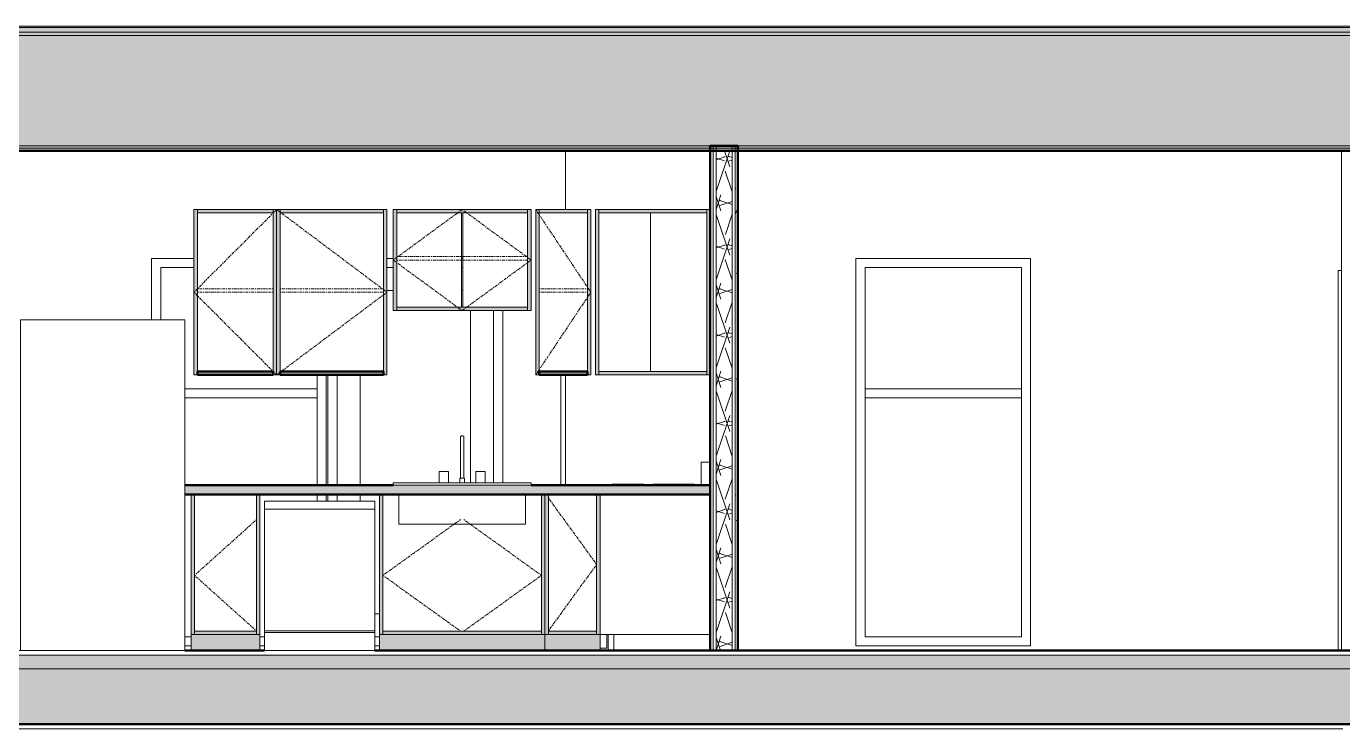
# Model space of a CAD drawing. Header units: inches. Extents: x 9610 to 16692, y -360 to 647.
# Drawn here: x 14346.2 to 14632.6, y -17 to 135.9 of the extents above; entities that cross this region are included whole.
import ezdxf

# ---------------------------------------------------------------- set-up
doc = ezdxf.new("R2010")
doc.units = ezdxf.units.IN
doc.header["$MEASUREMENT"] = 0
for name, pattern in [('Aligning Line 1_8_', [0.25, 0.125, -0.125]), ('Center', [1.25, 0.25, -0.1875, 0.625, -0.1875]), ('Grid Line 1_2_', [0.875, 0.5, -0.125, 0.125, -0.125])]:
    doc.linetypes.add(name, pattern=pattern)
for name, color, linetype, lineweight in [('0-4', 55, 'Continuous', 9), ('0-6', 170, 'Continuous', 5), ('A-DOOR-1', 250, 'Continuous', 9), ('A-DOOR-FRAM-1', 250, 'Continuous', 9), ('A-FLOR-10', 192, 'Continuous', 50), ('A-FLOR-11', 135, 'Continuous', 13), ('A-FLOR-3', 8, 'Continuous', 5), ('A-FLOR-4', 31, 'Continuous', 5), ('A-FLOR-5', 251, 'Continuous', 5), ('A-FLOR-LEVL-1', 51, 'Grid Line 1_2_', 9), ('A-FLOR-MCUT', 51, 'Continuous', 13), ('A-FLOR-PATT-1', 8, 'Continuous', 9), ('A-GLAZ-1', 135, 'Continuous', 13), ('A-WALL-2', 7, 'Continuous', 13), ('A-WALL-3', 135, 'Continuous', 13), ('A-WALL-PATT-1', 250, 'Continuous', 9), ('A-WALL-PATT-3', 53, 'Continuous', 9), ('G-ANNO-SYMB', 111, 'Aligning Line 1_8_', 9), ('I-WALL-2', 10, 'Continuous', 50), ('P-SANR-FIXT-1', 55, 'Continuous', 9), ('Q-CASE', 31, 'Continuous', 9), ('Q-CASE-1', 53, 'Continuous', 9), ('Q-CASE-2', 10, 'Continuous', 50), ('Q-CASE-4', 250, 'Continuous', 9), ('Q-CASE-5', 250, 'Center', 9), ('Q-SPCQ-1', 55, 'Continuous', 9)]:
    doc.layers.add(name, color=color, linetype=linetype, lineweight=lineweight)
pattern_1 = [(0, (3257.106, 59.024), (30.72, 7.68), [1.267, -21.773, 1.267, -21.773, -122.88]), (0, (3257.106, 59.024), (30.72, 7.68), [-46.08, 1.267, -44.813, 1.267, -21.773, -53.76]), (0, (3257.106, 59.024), (30.72, 7.68), [-115.2, 1.267, -14.093, 1.267, -37.133]), (120, (3268.626, 62.864), (-22.0111, 22.7643), [1.267, -21.773, 1.267, -21.773, -122.88]), (120, (3268.626, 62.864), (-22.0111, 22.7643), [-46.08, 1.267, -44.813, 1.267, -21.773, -53.76]), (120, (3268.626, 62.864), (-22.0111, 22.7643), [-115.2, 1.267, -14.093, 1.267, -37.133]), (240, (3272.466, 78.224), (-8.7089, -30.4443), [1.267, -21.773, 1.267, -21.773, -122.88]), (240, (3272.466, 78.224), (-8.7089, -30.4443), [-46.08, 1.267, -44.813, 1.267, -21.773, -53.76]), (240, (3272.466, 78.224), (-8.7089, -30.4443), [-115.2, 1.267, -14.093, 1.267, -37.133])]
pattern_2 = [(0, (14416.4212, 59.024), (15.36, 3.84), [1.267, -10.253, 1.267, -10.253, -61.44]), (0, (14416.4212, 59.024), (15.36, 3.84), [-23.04, 1.267, -21.773, 1.267, -10.253, -26.88]), (0, (14416.4212, 59.024), (15.36, 3.84), [-57.6, 1.267, -6.413, 1.267, -17.933]), (120, (14422.1812, 60.944), (-11.005538, 11.38215), [1.267, -10.253, 1.267, -10.253, -61.44]), (120, (14422.1812, 60.944), (-11.005538, 11.38215), [-23.04, 1.267, -21.773, 1.267, -10.253, -26.88]), (120, (14422.1812, 60.944), (-11.005538, 11.38215), [-57.6, 1.267, -6.413, 1.267, -17.933]), (240, (14424.1012, 68.624), (-4.354462, -15.22215), [1.267, -10.253, 1.267, -10.253, -61.44]), (240, (14424.1012, 68.624), (-4.354462, -15.22215), [-23.04, 1.267, -21.773, 1.267, -10.253, -26.88]), (240, (14424.1012, 68.624), (-4.354462, -15.22215), [-57.6, 1.267, -6.413, 1.267, -17.933])]

# ---------------------------------------------------------------- blocks, each defined once
blk = doc.blocks.new('FOLDING_SLIDING CLOSET - 60_ x 80_-1372877-BUILDING SECTION - NORTH_SOUTH - LOOKING WEST')
at = {"layer": 'A-DOOR-1'}
for p, q in [((3472.35, 82.75), (3473.1, 82.75)), ((3472.35, 0), (3472.35, 82.75))]:
    blk.add_line(p, q, dxfattribs=at)
blk = doc.blocks.new('Refrigerator_-_Side-by-Side_6047 - 36_ X 30_-345559-BUILDING SECTION - NORTH_SOUTH - LOOKING WEST')
at = {"layer": 'Q-SPCQ-1'}
for p, q in [((2782.43, 0), (2782.43, 72)), ((2818.18, 72), (2782.43, 72)), ((2818.18, 72), (2818.18, 0)), ((2818.18, 0), (2782.43, 0))]:
    blk.add_line(p, q, dxfattribs=at)
blk = doc.blocks.new('Single-Flush - 30_ x 80_-V62-BUILDING SECTION - NORTH_SOUTH - LOOKING WEST')
at = {"layer": 'A-DOOR-FRAM-1'}
blk.add_line((3303.22, 36), (3303.22, 60), dxfattribs=at)
blk = doc.blocks.new('Range - 24_ x 24_-V76-BUILDING SECTION - NORTH_SOUTH - LOOKING WEST')
at = {"layer": 'Q-SPCQ-1'}
for p, q in [((2932.52, 41), (2930.52, 41)), ((2930.52, 41), (2930.52, 36)), ((2911.02, 36.25), (2911.02, 36)), ((2911.08, 36.25), (2911.49, 36.25)), ((2911.52, 36.25), (2911.52, 36)), ((2911.52, 36.25), (2914.52, 36.25)), ((2914.52, 36.25), (2917.52, 36.25)), ((2917.52, 36), (2917.52, 36.25)), ((2917.55, 36.25), (2917.97, 36.25)), ((2918.02, 36), (2918.02, 36.25)), ((2920.02, 36.25), (2920.02, 36)), ((2920.02, 36.25), (2921.49, 36.25)), ((2921.52, 36.25), (2921.52, 36)), ((2921.52, 36.25), (2924.52, 36.25)), ((2924.52, 36.25), (2927.52, 36.25)), ((2927.52, 36), (2927.52, 36.25)), ((2927.56, 36.25), (2929.02, 36.25)), ((2929.02, 36), (2929.02, 36.25)), ((2910.02, 3.5), (2910.02, 0.5)), ((2910.27, 0), (2910.27, 3.5)), ((2910.02, 0.5), (2908.52, 0.5))]:
    blk.add_line(p, q, dxfattribs=at)
blk = doc.blocks.new('OD_CW_Countertop - OD_CW_Countertop-2217102-BUILDING SECTION - NORTH_SOUTH - LOOKING WEST')
at = {"layer": 'Q-CASE-1'}
blk.add_hatch(color=256, dxfattribs=at).paths.add_polyline_path([(2885.34, 34), (2932.52, 34), (2932.52, 36), (2818.18, 36), (2818.18, 34), (2882.06, 34)], flags=0)
at = {"layer": 'Q-CASE-2'}
for p, q in [((2863.52, 36), (2818.18, 36)), ((2932.52, 36), (2893.52, 36)), ((2932.52, 34), (2932.52, 36)), ((2818.18, 34), (2932.52, 34))]:
    blk.add_line(p, q, dxfattribs=at)
blk = doc.blocks.new('Sink Kitchen-Single - 30_ x 21_-V77-BUILDING SECTION - NORTH_SOUTH - LOOKING WEST')
at = {"layer": 'P-SANR-FIXT-1'}
for p, q in [((2878.15, 43.87), (2878.15, 37.5)), ((2878.15, 43.87), (2878.15, 42.5)), ((2878.9, 37.5), (2878.9, 43.87)), ((2878.9, 42.5), (2878.9, 43.87)), ((2878.16, 42.5), (2878.16, 42.5)), ((2878.89, 42.5), (2878.89, 42.5)), ((2873.52, 39), (2873.52, 36.5)), ((2873.52, 39), (2875.52, 39)), ((2875.52, 36.5), (2875.52, 39)), ((2878.02, 37.5), (2878.02, 36.5)), ((2878.02, 37.5), (2879.02, 37.5)), ((2879.02, 36.5), (2879.02, 37.5)), ((2881.52, 39), (2881.52, 36.5)), ((2881.52, 39), (2883.52, 39)), ((2883.52, 36.5), (2883.52, 39)), ((2863.52, 36.5), (2893.52, 36.5)), ((2863.52, 36.5), (2863.52, 36)), ((2893.52, 36), (2863.52, 36)), ((2893.52, 36), (2893.52, 36.5)), ((2864.77, 34), (2864.77, 27.5)), ((2892.27, 27.5), (2892.27, 34)), ((2864.77, 27.5), (2867.02, 27.5)), ((2867.02, 27.5), (2890.02, 27.5)), ((2890.02, 27.5), (2892.27, 27.5))]:
    blk.add_line(p, q, dxfattribs=at)
at = {"layer": 'P-SANR-FIXT-1', "flags": 128}
for points in [[(2878.15, 46.37), (2878.15, 46.39), (2878.15, 46.4), (2878.15, 46.42), (2878.15, 46.43), (2878.16, 46.45), (2878.16, 46.46), (2878.16, 46.48), (2878.17, 46.49), (2878.17, 46.51), (2878.18, 46.52), (2878.18, 46.53), (2878.19, 46.55), (2878.2, 46.56), (2878.21, 46.57), (2878.21, 46.59), (2878.22, 46.6), (2878.23, 46.61), (2878.24, 46.62), (2878.25, 46.63), (2878.26, 46.64), (2878.27, 46.65), (2878.28, 46.66), (2878.3, 46.67), (2878.31, 46.68), (2878.32, 46.69), (2878.33, 46.7), (2878.35, 46.71), (2878.36, 46.71), (2878.37, 46.72), (2878.39, 46.72), (2878.4, 46.73), (2878.42, 46.73), (2878.43, 46.74), (2878.45, 46.74), (2878.46, 46.74), (2878.47, 46.75), (2878.49, 46.75), (2878.5, 46.75), (2878.52, 46.75), (2878.52, 46.75)], [(2878.15, 46.37), (2878.15, 46.37), (2878.15, 46.37), (2878.15, 46.36), (2878.15, 46.34), (2878.15, 46.33), (2878.15, 46.3), (2878.15, 46.28), (2878.15, 46.25), (2878.15, 46.21), (2878.15, 46.18), (2878.15, 46.14), (2878.15, 46.09), (2878.15, 46.04), (2878.15, 45.99), (2878.15, 45.94), (2878.15, 45.88), (2878.15, 45.82), (2878.15, 45.75), (2878.15, 45.69), (2878.15, 45.62), (2878.15, 45.54), (2878.15, 45.47), (2878.15, 45.39), (2878.15, 45.31), (2878.15, 45.23), (2878.15, 45.14), (2878.15, 45.05), (2878.15, 44.96), (2878.15, 44.87), (2878.15, 44.78), (2878.15, 44.69), (2878.15, 44.59), (2878.15, 44.5), (2878.15, 44.4), (2878.15, 44.3), (2878.15, 44.2), (2878.15, 44.1), (2878.15, 44), (2878.15, 43.9), (2878.15, 43.87)], [(2878.15, 46.3), (2878.15, 46.32), (2878.15, 46.34), (2878.15, 46.35), (2878.15, 46.36), (2878.15, 46.37), (2878.15, 46.37)], [(2878.15, 43.87), (2878.15, 43.97), (2878.15, 44.07), (2878.15, 44.17), (2878.15, 44.27), (2878.15, 44.37), (2878.15, 44.47), (2878.15, 44.57), (2878.15, 44.66), (2878.15, 44.76), (2878.15, 44.85), (2878.15, 44.94), (2878.15, 45.03), (2878.15, 45.12), (2878.15, 45.2), (2878.15, 45.29), (2878.15, 45.37), (2878.15, 45.45), (2878.15, 45.52), (2878.15, 45.6), (2878.15, 45.67), (2878.15, 45.74), (2878.15, 45.8), (2878.15, 45.86), (2878.15, 45.92), (2878.15, 45.98), (2878.15, 46.03), (2878.15, 46.08), (2878.15, 46.13), (2878.15, 46.17)], [(2878.52, 46.75), (2878.54, 46.75), (2878.55, 46.75), (2878.57, 46.75), (2878.58, 46.75), (2878.6, 46.74), (2878.61, 46.74), (2878.63, 46.74), (2878.64, 46.73), (2878.66, 46.73), (2878.67, 46.72), (2878.68, 46.71), (2878.7, 46.71), (2878.71, 46.7), (2878.72, 46.69), (2878.74, 46.68), (2878.75, 46.68), (2878.76, 46.67), (2878.77, 46.66), (2878.78, 46.65), (2878.79, 46.64), (2878.8, 46.63), (2878.81, 46.61), (2878.82, 46.6), (2878.83, 46.59), (2878.84, 46.58), (2878.85, 46.56), (2878.85, 46.55), (2878.86, 46.54), (2878.87, 46.52), (2878.87, 46.51), (2878.88, 46.5), (2878.88, 46.48), (2878.89, 46.47), (2878.89, 46.45), (2878.89, 46.44), (2878.9, 46.42), (2878.9, 46.41), (2878.9, 46.39), (2878.9, 46.38), (2878.9, 46.37)], [(2878.9, 43.87), (2878.9, 43.97), (2878.9, 44.07), (2878.9, 44.17), (2878.9, 44.27), (2878.9, 44.37), (2878.9, 44.47), (2878.9, 44.57), (2878.9, 44.66), (2878.9, 44.76), (2878.9, 44.85), (2878.9, 44.94), (2878.9, 45.03), (2878.9, 45.12), (2878.9, 45.2), (2878.9, 45.29), (2878.9, 45.37), (2878.9, 45.45), (2878.9, 45.52), (2878.9, 45.6), (2878.9, 45.67), (2878.9, 45.74), (2878.9, 45.8), (2878.9, 45.86), (2878.9, 45.92), (2878.9, 45.98), (2878.9, 46.03), (2878.9, 46.08), (2878.9, 46.13), (2878.9, 46.17), (2878.9, 46.21), (2878.9, 46.24), (2878.9, 46.27), (2878.9, 46.3), (2878.9, 46.32), (2878.9, 46.34), (2878.9, 46.35), (2878.9, 46.36), (2878.9, 46.37), (2878.9, 46.37), (2878.9, 46.37)], [(2878.9, 46.37), (2878.9, 46.37), (2878.9, 46.36), (2878.9, 46.34), (2878.9, 46.33), (2878.9, 46.3), (2878.9, 46.28)], [(2878.9, 46.14), (2878.9, 46.09), (2878.9, 46.04), (2878.9, 45.99), (2878.9, 45.94), (2878.9, 45.88), (2878.9, 45.82), (2878.9, 45.75), (2878.9, 45.69), (2878.9, 45.62), (2878.9, 45.54), (2878.9, 45.47), (2878.9, 45.39), (2878.9, 45.31), (2878.9, 45.23), (2878.9, 45.14), (2878.9, 45.05), (2878.9, 44.96), (2878.9, 44.87), (2878.9, 44.78), (2878.9, 44.69), (2878.9, 44.59), (2878.9, 44.5), (2878.9, 44.4), (2878.9, 44.3), (2878.9, 44.2), (2878.9, 44.1), (2878.9, 44), (2878.9, 43.9), (2878.9, 43.87)]]:
    blk.add_lwpolyline(points, dxfattribs=at)
blk = doc.blocks.new('Dishwasher_15404 - 34_ counter-1372825-BUILDING SECTION - NORTH_SOUTH - LOOKING WEST')
at = {"layer": 'Q-SPCQ-1'}
for p, q in [((3231.06, 168.5), (3255.06, 168.5)), ((3231.06, 168.5), (3231.06, 166.79)), ((3231.06, 166.79), (3255.06, 166.79)), ((3231.06, 166.79), (3231.06, 140.33)), ((3255.06, 166.79), (3231.06, 166.79)), ((3255.06, 166.79), (3255.06, 168.5)), ((3255.06, 140.33), (3255.06, 166.79)), ((3255.06, 140.33), (3231.06, 140.33)), ((3231.06, 140.33), (3255.06, 140.33)), ((3231.06, 140.33), (3231.06, 139.94)), ((3255.06, 139.94), (3231.06, 139.94)), ((3231.06, 139.94), (3255.06, 139.94)), ((3231.06, 139.94), (3231.06, 136)), ((3255.06, 139.94), (3255.06, 140.33)), ((3255.06, 136), (3255.06, 139.94)), ((3255.06, 136), (3231.06, 136))]:
    blk.add_line(p, q, dxfattribs=at)
blk = doc.blocks.new('300 Series Wall Hung Cabinet_302 - 30_-2218432-BUILDING SECTION - NORTH_SOUTH - LOOKING WEST')
at = {"layer": 'Q-CASE-1'}
for points in [[(2864.27, 74), (2864.27, 96), (2863.52, 96), (2863.52, 74)], [(2864.27, 95.25), (2892.77, 95.25), (2892.77, 96), (2864.27, 96)], [(2893.52, 74), (2893.52, 96), (2892.77, 96), (2892.77, 74)], [(2878.65, 74), (2892.77, 74), (2892.77, 74.75), (2864.27, 74.75), (2864.27, 74), (2878.4, 74)]]:
    blk.add_hatch(color=256, dxfattribs=at).paths.add_polyline_path(points, flags=0)
at = {"layer": 'Q-CASE-4'}
for p, q in [((2863.52, 96), (2863.52, 74)), ((2864.27, 96), (2863.52, 96)), ((2864.27, 74), (2864.27, 96)), ((2892.77, 96), (2864.27, 96)), ((2864.27, 96), (2864.27, 95.25)), ((2864.27, 95.25), (2892.77, 95.25)), ((2878.4, 74.75), (2878.4, 95.25)), ((2878.65, 95.25), (2878.65, 74.75)), ((2892.77, 96), (2892.77, 74)), ((2893.52, 96), (2892.77, 96)), ((2892.77, 95.25), (2892.77, 96)), ((2893.52, 74), (2893.52, 96)), ((2892.77, 74.75), (2864.27, 74.75)), ((2864.27, 74.75), (2864.27, 74)), ((2892.77, 74), (2892.77, 74.75)), ((2863.52, 74), (2864.27, 74)), ((2864.27, 74), (2892.77, 74)), ((2892.77, 74), (2893.52, 74))]:
    blk.add_line(p, q, dxfattribs=at)
at = {"layer": 'Q-CASE-5'}
for p, q in [((2863.52, 85), (2878.52, 96)), ((2878.52, 96), (2893.52, 85)), ((2878.52, 74), (2863.52, 85)), ((2864.27, 85.75), (2892.77, 85.75)), ((2864.27, 85), (2892.77, 85)), ((2893.52, 85), (2878.52, 74))]:
    blk.add_line(p, q, dxfattribs=at)
blk = doc.blocks.new('Base Cabinet-Single Door - 12_-2208689-BUILDING SECTION - NORTH_SOUTH - LOOKING WEST')
at = {"layer": 'Q-CASE-1'}
h = blk.add_hatch(color=256, dxfattribs=at)
h.paths.add_polyline_path([(2908.52, 3.5), (2908.52, 34), (2907.77, 34), (2907.77, 3.5)], flags=0)
h.paths.add_polyline_path([(2897.27, 3.5), (2897.27, 34), (2896.52, 34), (2896.52, 3.5)], flags=0)
for points in [[(2905.77, 0), (2908.52, 0), (2908.52, 3.5), (2896.52, 3.5), (2896.52, 0), (2901.02, 0)], [(2901.02, 3.5), (2907.77, 3.5), (2907.77, 4.25), (2897.27, 4.25), (2897.27, 3.5)]]:
    blk.add_hatch(color=256, dxfattribs=at).paths.add_polyline_path(points, flags=0)
at = {"layer": 'Q-CASE-4'}
for p, q in [((2897.27, 34), (2896.52, 34)), ((2896.52, 34), (2896.52, 3.5)), ((2897.27, 3.5), (2897.27, 34)), ((2907.77, 34), (2907.77, 3.5)), ((2908.52, 34), (2907.77, 34)), ((2908.52, 3.5), (2908.52, 34)), ((2896.52, 3.5), (2897.27, 3.5)), ((2908.52, 3.5), (2896.52, 3.5)), ((2896.52, 3.5), (2896.52, 0)), ((2907.77, 4.25), (2897.27, 4.25)), ((2897.27, 4.25), (2897.27, 3.5)), ((2897.27, 3.5), (2907.77, 3.5)), ((2907.77, 3.5), (2907.77, 4.25)), ((2907.77, 3.5), (2908.52, 3.5)), ((2908.52, 0), (2908.52, 3.5)), ((2896.52, 0), (2908.52, 0))]:
    blk.add_line(p, q, dxfattribs=at)
at = {"layer": 'Q-CASE-5'}
for p, q in [((2897.27, 33.25), (2907.77, 18.75)), ((2907.77, 18.75), (2897.27, 4.25))]:
    blk.add_line(p, q, dxfattribs=at)
blk = doc.blocks.new('Base Cabinet-Single Door - 12_-V78-BUILDING SECTION - NORTH_SOUTH - LOOKING WEST')
at = {"layer": 'Q-CASE-4'}
for p, q in [((2908.52, 3.5), (2932.52, 3.5)), ((2911.52, 3.5), (2932.52, 3.5)), ((2911.52, 0), (2911.52, 3.5))]:
    blk.add_line(p, q, dxfattribs=at)
blk = doc.blocks.new('Base Cabinet-Double Door _ 1 Drawer - 36_-V79-BUILDING SECTION - NORTH_SOUTH - LOOKING WEST')
at = {"layer": 'Q-CASE-1'}
h = blk.add_hatch(color=256, dxfattribs=at)
h.paths.add_polyline_path([(2860.52, 3.5), (2861.27, 3.5), (2861.27, 34), (2860.52, 34), (2860.52, 4.25)], flags=0)
h.paths.add_polyline_path([(2896.52, 3.5), (2896.52, 34), (2895.77, 34), (2895.77, 3.5)], flags=0)
for points in [[(2890.13, 0), (2896.52, 0), (2896.52, 3.5), (2860.52, 3.5), (2860.52, 0), (2887.34, 0)], [(2887.34, 3.5), (2895.77, 3.5), (2895.77, 4.25), (2861.27, 4.25), (2861.27, 3.5), (2885.34, 3.5)]]:
    blk.add_hatch(color=256, dxfattribs=at).paths.add_polyline_path(points, flags=0)
at = {"layer": 'Q-CASE-4'}
for p, q in [((2861.27, 34), (2860.52, 34)), ((2860.52, 34), (2860.52, 3.5)), ((2861.27, 3.5), (2861.27, 34)), ((2895.77, 34), (2895.77, 3.5)), ((2896.52, 34), (2895.77, 34)), ((2896.52, 3.5), (2896.52, 34)), ((2860.52, 3.5), (2861.27, 3.5)), ((2896.52, 3.5), (2860.52, 3.5)), ((2860.52, 3.5), (2860.52, 0)), ((2895.77, 4.25), (2861.27, 4.25)), ((2861.27, 4.25), (2861.27, 3.5)), ((2861.27, 3.5), (2895.77, 3.5)), ((2895.77, 3.5), (2895.77, 4.25)), ((2895.77, 3.5), (2896.52, 3.5)), ((2896.52, 0), (2896.52, 3.5)), ((2860.52, 0), (2896.52, 0))]:
    blk.add_line(p, q, dxfattribs=at)
at = {"layer": 'Q-CASE-5'}
for p, q in [((2861.27, 16.37), (2878.15, 28.5)), ((2878.9, 28.5), (2895.77, 16.37)), ((2878.15, 4.25), (2861.27, 16.37)), ((2895.77, 16.37), (2878.9, 4.25))]:
    blk.add_line(p, q, dxfattribs=at)
blk = doc.blocks.new('300 Series Wall Hung Cabinet_301 - 24_-2172111-BUILDING SECTION - NORTH_SOUTH - LOOKING WEST')
at = {"layer": 'Q-CASE-1'}
for points in [[(2838.9, 60), (2838.9, 96), (2838.15, 96), (2838.15, 60)], [(2838.9, 95.25), (2861.4, 95.25), (2861.4, 96), (2838.9, 96)], [(2861.4, 60), (2862.15, 60), (2862.15, 96), (2861.4, 96), (2861.4, 68.53)], [(2856.36, 60), (2861.4, 60), (2861.4, 60.75), (2838.9, 60.75), (2838.9, 60), (2851.31, 60)]]:
    blk.add_hatch(color=256, dxfattribs=at).paths.add_polyline_path(points, flags=0)
at = {"layer": 'Q-CASE-2'}
for p, q in [((2861.4, 60.75), (2838.9, 60.75)), ((2838.9, 60.75), (2838.9, 60)), ((2861.4, 60), (2861.4, 60.75)), ((2838.9, 60), (2861.4, 60))]:
    blk.add_line(p, q, dxfattribs=at)
at = {"layer": 'Q-CASE-4'}
for p, q in [((2838.15, 96), (2838.15, 60)), ((2838.9, 96), (2838.15, 96)), ((2838.9, 60), (2838.9, 96)), ((2861.4, 96), (2838.9, 96)), ((2838.9, 96), (2838.9, 95.25)), ((2838.9, 95.25), (2861.4, 95.25)), ((2861.4, 96), (2861.4, 60)), ((2862.15, 96), (2861.4, 96)), ((2861.4, 95.25), (2861.4, 96)), ((2862.15, 60), (2862.15, 96)), ((2838.15, 60), (2838.9, 60)), ((2861.4, 60), (2862.15, 60))]:
    blk.add_line(p, q, dxfattribs=at)
at = {"layer": 'Q-CASE-5'}
for p, q in [((2862.15, 78), (2838.15, 96)), ((2862.15, 78), (2838.15, 60)), ((2838.9, 78.75), (2861.4, 78.75)), ((2838.9, 78), (2861.4, 78))]:
    blk.add_line(p, q, dxfattribs=at)
blk = doc.blocks.new('300 Series Wall Hung Cabinet_301 - 18_-2171968-BUILDING SECTION - NORTH_SOUTH - LOOKING WEST')
at = {"layer": 'Q-CASE-1'}
for points in [[(2820.9, 60), (2820.9, 96), (2820.15, 96), (2820.15, 60)], [(2820.9, 95.25), (2837.4, 95.25), (2837.4, 96), (2820.9, 96)], [(2838.15, 60), (2838.15, 96), (2837.4, 96), (2837.4, 60)], [(2837.4, 60), (2837.4, 60.75), (2820.9, 60.75), (2820.9, 60), (2822.59, 60)]]:
    blk.add_hatch(color=256, dxfattribs=at).paths.add_polyline_path(points, flags=0)
at = {"layer": 'Q-CASE-2'}
for p, q in [((2837.4, 60.75), (2820.9, 60.75)), ((2820.9, 60.75), (2820.9, 60)), ((2837.4, 60), (2837.4, 60.75)), ((2820.9, 60), (2837.4, 60))]:
    blk.add_line(p, q, dxfattribs=at)
at = {"layer": 'Q-CASE-4'}
for p, q in [((2820.9, 96), (2820.15, 96)), ((2820.15, 96), (2820.15, 60)), ((2820.9, 60), (2820.9, 96)), ((2837.4, 96), (2820.9, 96)), ((2820.9, 96), (2820.9, 95.25)), ((2820.9, 95.25), (2837.4, 95.25)), ((2838.15, 96), (2837.4, 96)), ((2837.4, 96), (2837.4, 60)), ((2837.4, 95.25), (2837.4, 96)), ((2838.15, 60), (2838.15, 96)), ((2820.15, 60), (2820.9, 60)), ((2837.4, 60), (2838.15, 60))]:
    blk.add_line(p, q, dxfattribs=at)
at = {"layer": 'Q-CASE-5'}
for p, q in [((2820.15, 78), (2838.15, 96)), ((2820.15, 78), (2838.15, 60)), ((2837.4, 78.75), (2820.9, 78.75)), ((2837.4, 78), (2820.9, 78))]:
    blk.add_line(p, q, dxfattribs=at)
blk = doc.blocks.new('300 Series Wall Hung Cabinet_301 - 12_-2218475-BUILDING SECTION - NORTH_SOUTH - LOOKING WEST')
at = {"layer": 'Q-CASE-1'}
for points in [[(2895.27, 60), (2895.27, 96), (2894.52, 96), (2894.52, 60)], [(2895.27, 95.25), (2905.77, 95.25), (2905.77, 96), (2895.27, 96)], [(2905.77, 60), (2906.52, 60), (2906.52, 96), (2905.77, 96), (2905.77, 68.53)], [(2895.27, 60), (2905.77, 60), (2905.77, 60.75), (2895.27, 60.75)]]:
    blk.add_hatch(color=256, dxfattribs=at).paths.add_polyline_path(points, flags=0)
at = {"layer": 'Q-CASE-2'}
for p, q in [((2905.77, 60.75), (2895.27, 60.75)), ((2895.27, 60.75), (2895.27, 60)), ((2905.77, 60), (2905.77, 60.75)), ((2895.27, 60), (2905.77, 60))]:
    blk.add_line(p, q, dxfattribs=at)
at = {"layer": 'Q-CASE-4'}
for p, q in [((2894.52, 96), (2894.52, 60)), ((2895.27, 96), (2894.52, 96)), ((2895.27, 60), (2895.27, 96)), ((2905.77, 96), (2895.27, 96)), ((2895.27, 96), (2895.27, 95.25)), ((2895.27, 95.25), (2905.77, 95.25)), ((2905.77, 96), (2905.77, 60)), ((2906.52, 96), (2905.77, 96)), ((2905.77, 95.25), (2905.77, 96)), ((2906.52, 60), (2906.52, 96)), ((2894.52, 60), (2895.27, 60)), ((2905.77, 60), (2906.52, 60))]:
    blk.add_line(p, q, dxfattribs=at)
at = {"layer": 'Q-CASE-5'}
for p, q in [((2906.52, 78), (2894.52, 96)), ((2906.52, 78), (2894.52, 60)), ((2895.27, 78.75), (2905.77, 78.75)), ((2895.27, 78), (2905.77, 78))]:
    blk.add_line(p, q, dxfattribs=at)
blk = doc.blocks.new('308 - 308-2215426-BUILDING SECTION - NORTH_SOUTH - LOOKING WEST')
at = {"layer": 'Q-CASE-1'}
for points in [[(2907.52, 60), (2908.27, 60), (2908.27, 96), (2907.52, 96), (2907.52, 67.7)], [(2908.27, 95.25), (2931.77, 95.25), (2931.77, 96), (2908.27, 96)], [(2931.77, 60), (2932.52, 60), (2932.52, 96), (2931.77, 96), (2931.77, 68.53)], [(2908.27, 60), (2931.77, 60), (2931.77, 60.75), (2908.27, 60.75)]]:
    blk.add_hatch(color=256, dxfattribs=at).paths.add_polyline_path(points, flags=0)
at = {"layer": 'Q-CASE'}
blk.add_line((2919.52, 60.75), (2919.52, 95.25), dxfattribs=at)
at = {"layer": 'Q-CASE-4'}
for p, q in [((2908.27, 96), (2907.52, 96)), ((2907.52, 96), (2907.52, 60)), ((2931.77, 96), (2908.27, 96)), ((2908.27, 96), (2908.27, 95.25)), ((2908.27, 60), (2908.27, 96)), ((2908.27, 95.25), (2931.77, 95.25)), ((2919.52, 60.75), (2919.52, 95.25)), ((2931.77, 95.25), (2931.77, 96)), ((2932.52, 96), (2931.77, 96)), ((2931.77, 96), (2931.77, 60)), ((2932.52, 60), (2932.52, 96)), ((2931.77, 60.75), (2908.27, 60.75)), ((2908.27, 60.75), (2908.27, 60)), ((2931.77, 60), (2931.77, 60.75)), ((2907.52, 60), (2908.27, 60)), ((2908.27, 60), (2931.77, 60)), ((2931.77, 60), (2932.52, 60))]:
    blk.add_line(p, q, dxfattribs=at)
blk = doc.blocks.new('Base Cabinet-Single Door _ Drawer - 15_-2213367-BUILDING SECTION - NORTH_SOUTH - LOOKING WEST')
at = {"layer": 'Q-CASE-1'}
h = blk.add_hatch(color=256, dxfattribs=at)
h.paths.add_polyline_path([(2819.52, 3.5), (2820.27, 3.5), (2820.27, 34), (2819.52, 34), (2819.52, 22.68)], flags=0)
h.paths.add_polyline_path([(2833.77, 3.5), (2834.52, 3.5), (2834.52, 34), (2833.77, 34), (2833.77, 3.94)], flags=0)
for points in [[(2822.59, 0), (2834.52, 0), (2834.52, 3.5), (2819.52, 3.5), (2819.52, 0)], [(2822.59, 3.5), (2833.77, 3.5), (2833.77, 4.25), (2820.27, 4.25), (2820.27, 3.5)]]:
    blk.add_hatch(color=256, dxfattribs=at).paths.add_polyline_path(points, flags=0)
at = {"layer": 'Q-CASE-4'}
for p, q in [((2820.27, 34), (2819.52, 34)), ((2819.52, 34), (2819.52, 3.5)), ((2820.27, 3.5), (2820.27, 34)), ((2833.77, 34), (2833.77, 3.5)), ((2834.52, 34), (2833.77, 34)), ((2834.52, 3.5), (2834.52, 34)), ((2819.52, 3.5), (2820.27, 3.5)), ((2834.52, 3.5), (2819.52, 3.5)), ((2819.52, 3.5), (2819.52, 0)), ((2833.77, 4.25), (2820.27, 4.25)), ((2820.27, 4.25), (2820.27, 3.5)), ((2820.27, 3.5), (2833.77, 3.5)), ((2833.77, 3.5), (2833.77, 4.25)), ((2833.77, 3.5), (2834.52, 3.5)), ((2834.52, 0), (2834.52, 3.5)), ((2819.52, 0), (2834.52, 0))]:
    blk.add_line(p, q, dxfattribs=at)
at = {"layer": 'Q-CASE-5'}
for p, q in [((2833.77, 28.5), (2820.27, 16.37)), ((2820.27, 16.37), (2833.77, 4.25))]:
    blk.add_line(p, q, dxfattribs=at)
blk = doc.blocks.new('CTR - 1st Phase - Unit Layouts_rvt-2-BUILDING SECTION - NORTH_SOUTH - LOOKING WEST')
at = {"layer": 'A-WALL-3'}
for p, q in [((3304.22, 96), (3304.22, 108.75)), ((3473.1, 0), (3473.1, 108.75)), ((3304.22, 36), (3304.22, 60))]:
    blk.add_line(p, q, dxfattribs=at)
at = {"layer": '0-4'}
for name, p in [('300 Series Wall Hung Cabinet_301 - 18_-2171968-BUILDING SECTION - NORTH_SOUTH - LOOKING WEST', (403.2, 0)), ('300 Series Wall Hung Cabinet_301 - 24_-2172111-BUILDING SECTION - NORTH_SOUTH - LOOKING WEST', (403.2, 0)), ('300 Series Wall Hung Cabinet_302 - 30_-2218432-BUILDING SECTION - NORTH_SOUTH - LOOKING WEST', (403.2, 0)), ('300 Series Wall Hung Cabinet_301 - 12_-2218475-BUILDING SECTION - NORTH_SOUTH - LOOKING WEST', (403.2, 0)), ('308 - 308-2215426-BUILDING SECTION - NORTH_SOUTH - LOOKING WEST', (403.2, 0)), ('FOLDING_SLIDING CLOSET - 60_ x 80_-1372877-BUILDING SECTION - NORTH_SOUTH - LOOKING WEST', (0, 0)), ('Refrigerator_-_Side-by-Side_6047 - 36_ X 30_-345559-BUILDING SECTION - NORTH_SOUTH - LOOKING WEST', (403.2, 0)), ('Single-Flush - 30_ x 80_-V62-BUILDING SECTION - NORTH_SOUTH - LOOKING WEST', (0, 0)), ('Sink Kitchen-Single - 30_ x 21_-V77-BUILDING SECTION - NORTH_SOUTH - LOOKING WEST', (403.2, 0)), ('Range - 24_ x 24_-V76-BUILDING SECTION - NORTH_SOUTH - LOOKING WEST', (403.2, 0)), ('OD_CW_Countertop - OD_CW_Countertop-2217102-BUILDING SECTION - NORTH_SOUTH - LOOKING WEST', (403.2, 0)), ('Base Cabinet-Single Door _ Drawer - 15_-2213367-BUILDING SECTION - NORTH_SOUTH - LOOKING WEST', (403.2, 0)), ('Dishwasher_15404 - 34_ counter-1372825-BUILDING SECTION - NORTH_SOUTH - LOOKING WEST', (7.66, -136)), ('Base Cabinet-Double Door _ 1 Drawer - 36_-V79-BUILDING SECTION - NORTH_SOUTH - LOOKING WEST', (403.2, 0)), ('Base Cabinet-Single Door - 12_-2208689-BUILDING SECTION - NORTH_SOUTH - LOOKING WEST', (403.2, 0)), ('Base Cabinet-Single Door - 12_-V78-BUILDING SECTION - NORTH_SOUTH - LOOKING WEST', (403.2, 0))]:
    blk.add_blockref(name, p, dxfattribs=at)
blk = doc.blocks.new('CTR - 1st Phase - Common Walls_rvt-2-BUILDING SECTION - NORTH_SOUTH - LOOKING WEST')
at = {"layer": 'A-WALL-PATT-1'}
h = blk.add_hatch(dxfattribs=at)
h.set_pattern_fill('FP_43', color=256, style=0, pattern_type=2)
h.set_pattern_definition(pattern_1)
h.paths.add_polyline_path([(3336.35, 0), (3336.35, 108.75), (3335.72, 108.75), (3335.72, 0)], flags=0)
h = blk.add_hatch(dxfattribs=at)
h.set_pattern_fill('FP_43', color=256, style=0, pattern_type=2)
h.set_pattern_definition(pattern_1)
h.paths.add_polyline_path([(3336.97, 0), (3336.97, 108.75), (3336.35, 108.75), (3336.35, 0)], flags=0)
h = blk.add_hatch(dxfattribs=at)
h.set_pattern_fill('FP_43', color=256, style=0, pattern_type=2)
h.set_pattern_definition(pattern_1)
h.paths.add_polyline_path([(3341.72, 0), (3341.72, 108.75), (3341.1, 108.75), (3341.1, 0)], flags=0)
at = {"layer": 'A-WALL-PATT-3'}
h = blk.add_hatch(dxfattribs=at)
h.set_pattern_fill('FP_47', color=256, style=0, pattern_type=2)
h.set_pattern_definition([(161.57, (3257.586, 59.504), (-3.839954, -1.5e-05), [0, -27.322, 3.034, 0]), (18.43, (3256.626, 59.504), (-3.839954, 1.5e-05), [0, -27.322, 3.034, 0]), (108.43, (3257.586, 59.504), (1.919622, -9.600525), [9.106, -21.25]), (71.57, (3256.626, 59.504), (1.919622, 9.600525), [9.106, -21.25])])
h.paths.add_polyline_path([(3336.97, 0), (3340.47, 0), (3340.47, 108.75), (3336.97, 108.75), (3336.97, 0.85)], flags=0)
at = {"layer": 'A-WALL-2'}
for p, q in [((3336.35, 0), (3336.35, 109.87)), ((3336.97, 0), (3336.97, 109.87)), ((3340.47, 0), (3340.47, 109.87)), ((3341.1, 0), (3341.1, 109.87))]:
    blk.add_line(p, q, dxfattribs=at)
at = {"layer": 'I-WALL-2'}
for p, q in [((3341.72, 109.87), (3335.72, 109.87)), ((3335.72, 109.87), (3335.72, 0)), ((3341.72, 0), (3341.72, 109.87)), ((3335.72, 0), (3341.72, 0))]:
    blk.add_line(p, q, dxfattribs=at)
blk = doc.blocks.new('_THE_ WINDOW _ DOOR - Door - 1st Floor-2113385-BUILDING SECTION - NORTH_SOUTH - LOOKING WEST')
at = {"layer": 'A-GLAZ-1'}
for p, q in [((3265.35, 83.37), (3266.72, 83.37)), ((3281.6, 83.37), (3281.85, 83.37)), ((3265.35, 78.37), (3266.72, 78.37)), ((3281.6, 78.37), (3281.85, 78.37)), ((3283.54, 74), (3283.54, 36.5)), ((3288.54, 74), (3288.54, 36.5)), ((3254.51, 36), (3254.51, 60)), ((3259.51, 36), (3259.51, 60)), ((3254.51, 32.5), (3254.51, 34)), ((3259.51, 32.5), (3259.51, 34)), ((3263.72, 8), (3262.72, 8)), ((3263.72, 3), (3262.72, 3))]:
    blk.add_line(p, q, dxfattribs=at)
blk = doc.blocks.new('_THE_ WINDOW _ DOOR - Window - 1st Floor-2113384-BUILDING SECTION - NORTH_SOUTH - LOOKING WEST')
at = {"layer": 'A-GLAZ-1'}
for p, q in [((3369.4, 83.37), (3403.42, 83.37)), ((3369.4, 3), (3369.4, 83.37)), ((3403.42, 83.37), (3403.42, 3)), ((3369.4, 57), (3369.4, 55)), ((3403.42, 57), (3369.4, 57)), ((3369.4, 55), (3403.42, 55)), ((3403.42, 55), (3403.42, 57)), ((3403.42, 3), (3369.4, 3))]:
    blk.add_line(p, q, dxfattribs=at)
blk = doc.blocks.new('_THE_ WINDOW _ DOOR - Window - 1st Floor-V87-BUILDING SECTION - NORTH_SOUTH - LOOKING WEST')
at = {"layer": 'A-GLAZ-1'}
for p, q in [((3216.11, 83.37), (3223.35, 83.37)), ((3216.11, 72), (3216.11, 83.37)), ((3250.14, 60), (3250.14, 36)), ((3250.14, 57), (3221.38, 57)), ((3221.38, 55), (3250.14, 55)), ((3250.14, 55), (3250.14, 57)), ((3250.14, 34), (3250.14, 32.5)), ((3222.72, 3), (3221.38, 3)), ((3238.72, 3), (3237.72, 3))]:
    blk.add_line(p, q, dxfattribs=at)

msp = doc.modelspace()

# ---------------------------------------------------------------- hatches: boundary and pattern name
at = {"layer": 'A-FLOR-3'}
h = msp.add_hatch(color=256, dxfattribs=at)
h.paths.add_polyline_path([(15011.164, 135.625), (15011.789, 135.6574), (15011.789, 135.875), (13859.639, 135.875), (13859.639, 135.625), (14994.9257, 135.625)], flags=0)
h.paths.add_polyline_path([(13235.489, 135.625), (13683.639, 135.625), (13683.639, 135.875), (13235.489, 135.8684), (13235.489, 135.6574)], flags=0)
at = {"layer": 'A-FLOR-4'}
h = msp.add_hatch(color=256, dxfattribs=at)
h.paths.add_polyline_path([(13475.3994, 109.875), (13683.639, 109.875), (13683.639, 133.875), (13229.989, 133.875), (13229.989, 109.875), (13407.8649, 109.875)], flags=0)
h.paths.add_polyline_path([(14015.6754, 109.875), (15017.289, 109.875), (15017.289, 133.875), (13859.639, 133.875), (13859.639, 109.875), (13981.9082, 109.875)], flags=0)
at = {"layer": 'A-FLOR-5'}
h = msp.add_hatch(color=256, dxfattribs=at)
h.paths.add_polyline_path([(13265.764, 109.375), (13519.464, 109.375), (13519.464, 109.875), (13265.764, 109.875), (13265.764, 109.4483)], flags=0)
h.paths.add_polyline_path([(14981.514, 109.375), (14981.514, 109.875), (13859.639, 109.875), (13859.639, 109.375), (14978.042, 109.375)], flags=0)
h.paths.add_polyline_path([(13522.964, 109.375), (13679.889, 109.375), (13679.889, 109.875), (13522.964, 109.875), (13522.964, 109.6827)], flags=0)
h.paths.add_polyline_path([(13683.639, 109.375), (13683.639, 109.875), (13683.389, 109.8747), (13683.389, 109.375)], flags=0)
at = {"layer": 'A-FLOR-PATT-1'}
h = msp.add_hatch(dxfattribs=at)
h.set_pattern_fill('FP_44', color=256, style=0, pattern_type=2)
h.set_pattern_definition(pattern_2)
h.paths.add_polyline_path([(13235.489, 134.625), (13683.639, 134.625), (13683.639, 135.625), (13235.489, 135.625)], flags=0)
h.paths.add_polyline_path([(14488.4169, 134.625), (15011.789, 134.625), (15011.789, 135.625), (13859.639, 135.625), (13859.639, 134.625), (14468.2876, 134.625)], flags=0)
h = msp.add_hatch(dxfattribs=at)
h.set_pattern_fill('FP_45', color=256, style=0, pattern_type=2)
h.set_pattern_definition([(0, (14416.421, 59.024), (0, 4.798), []), (315, (14416.4212, 59.024), (4.798427, 0), [6.786, -6.786]), (45, (14416.4212, 59.024), (4.798427, 0), [6.786, -6.786])])
h.paths.add_polyline_path([(15017.289, 133.875), (15017.289, 134.625), (13859.639, 134.625), (13859.639, 133.875), (15011.8093, 133.875)], flags=0)
h.paths.add_polyline_path([(13475.3994, 133.875), (13683.639, 133.875), (13683.639, 134.625), (13229.989, 134.625), (13229.989, 133.875), (13467.9533, 133.875)], flags=0)
h = msp.add_hatch(dxfattribs=at)
h.set_pattern_fill('FP_43', color=256, style=0, pattern_type=2)
h.set_pattern_definition([(0, (14416.421, 59.024), (30.72, 7.68), [1.267, -21.773, 1.267, -21.773, -122.88]), (0, (14416.421, 59.024), (30.72, 7.68), [-46.08, 1.267, -44.813, 1.267, -21.773, -53.76]), (0, (14416.421, 59.024), (30.72, 7.68), [-115.2, 1.267, -14.093, 1.267, -37.133]), (120, (14427.941, 62.864), (-22.011075, 22.7643), [1.267, -21.773, 1.267, -21.773, -122.88]), (120, (14427.941, 62.864), (-22.011075, 22.7643), [-46.08, 1.267, -44.813, 1.267, -21.773, -53.76]), (120, (14427.941, 62.864), (-22.011075, 22.7643), [-115.2, 1.267, -14.093, 1.267, -37.133]), (240, (14431.781, 78.224), (-8.708925, -30.4443), [1.267, -21.773, 1.267, -21.773, -122.88]), (240, (14431.781, 78.224), (-8.708925, -30.4443), [-46.08, 1.267, -44.813, 1.267, -21.773, -53.76]), (240, (14431.781, 78.224), (-8.708925, -30.4443), [-115.2, 1.267, -14.093, 1.267, -37.133])])
h.paths.add_polyline_path([(13265.764, 108.75), (13519.464, 108.75), (13519.464, 109.375), (13265.764, 109.375)], flags=0)
h.paths.add_polyline_path([(13683.389, 108.75), (13683.639, 108.75), (13683.639, 109.375), (13683.389, 109.3746)], flags=0)
h.paths.add_polyline_path([(13679.889, 108.75), (13679.889, 109.375), (13522.964, 109.375), (13522.964, 108.75), (13678.0029, 108.75)], flags=0)
h.paths.add_polyline_path([(14657.2532, 108.75), (14981.514, 108.7586), (14981.514, 109.375), (13859.639, 109.375), (13859.639, 108.75), (14638.2923, 108.75)], flags=0)
h = msp.add_hatch(dxfattribs=at)
h.set_pattern_fill('FP_44', color=256, style=0, pattern_type=2)
h.set_pattern_definition(pattern_2)
h.paths.add_polyline_path([(14978.042, -4), (14982.139, -4), (14982.139, -1), (13859.639, -1), (13859.639, -4), (14961.1584, -4)], flags=0)
h.paths.add_polyline_path([(13265.139, -4), (13683.639, -4), (13683.639, -1), (13265.139, -1), (13265.139, -1.335)], flags=0)
h = msp.add_hatch(dxfattribs=at)
h.set_pattern_fill('FP_64', color=256, style=0, pattern_type=2)
h.set_pattern_definition([(50, (14416.421, 59.024), (27.5427, -2.4099), [2.88, -31.68]), (355, (14416.42, 59.024), (-5.32784, 28.8843), [2.304, -25.344]), (100.451, (14418.717, 58.823), (22.2153, 26.4739), [2.448, -26.924]), (46.184, (14416.42, 66.704), (40.9819, -6.3564), [4.32, -47.52]), (96.636, (14419.837, 66.175), (35.8907, 37.4062), [3.671, -40.386]), (351.184, (14416.42, 66.704), (35.891, 37.4062), [3.456, -38.016]), (21, (14420.261, 64.784), (22.92104, -15.46073), [2.88, -31.68]), (326, (14420.26, 64.784), (9.3435, 27.84574), [2.304, -25.344]), (71.451, (14422.17, 63.496), (32.26477, 12.3844), [2.448, -26.924]), (37.5, (14416.421, 59.024), (0.466855, 12.78271), [1.267, -23.77, 1.267, -24.461, -25.44]), (37.5, (14416.421, 59.024), (0.466855, 12.78271), [-50.765, 1.267, -24.173]), (7.5, (14416.421, 59.024), (10.10159, 15.14509), [1.267, -13.402, 1.267, -23.194, -9.696]), (7.5, (14416.421, 59.024), (10.10159, 15.14509), [-39.13, 1.267, -8.429]), (327.5, (14407.858, 59.024), (20.49916, -0.86578), [1.267, -8.333, 1.267, -28.685, -39.744]), (327.5, (14407.858, 59.024), (20.49916, -0.86578), [-39.552, 1.267, -38.477]), (317.5, (14404.018, 59.024), (22.39478, 3.8443), [1.267, -11.213, 1.267, -18.624, -28.224]), (317.5, (14404.018, 59.024), (22.39478, 3.8443), [-32.371, 1.267, -26.957])])
h.paths.add_polyline_path([(14083.2099, -16), (14982.639, -16), (14982.639, -4), (13259.639, -4), (13259.639, -16), (14049.4427, -16)], flags=0)

# ---------------------------------------------------------------- linework, layer by layer
at = {"layer": 'A-FLOR-10'}
for p, q in [((13859.639, 108.75), (14981.514, 108.75)), ((14398.039, 0), (14380.7001, 0)), ((14981.514, 0), (14422.039, 0)), ((13259.639, -16), (14978.639, -16))]:
    msp.add_line(p, q, dxfattribs=at)
at = {"layer": 'A-FLOR-11'}
msp.add_line((14321.639, -17), (14632.639, -17), dxfattribs=at)
at = {"layer": 'A-FLOR-LEVL-1'}
msp.add_line((12974.2716, 0), (15327.2797, 0), dxfattribs=at)
at = {"layer": 'A-FLOR-MCUT'}
for p, q in [((15011.789, 135.875), (13791.639, 135.875)), ((15011.789, 135.625), (13791.639, 135.625)), ((15011.789, 134.625), (13859.639, 134.625)), ((15017.289, 133.875), (13859.639, 133.875)), ((14990.139, 109.875), (13859.639, 109.875)), ((14981.514, 109.375), (13859.639, 109.375)), ((14982.139, -1), (13859.639, -1)), ((13859.639, -4), (14982.139, -4))]:
    msp.add_line(p, q, dxfattribs=at)
at = {"layer": 'A-WALL-3'}
for p, q in [((14373.4265, 72), (14373.4265, 85.375)), ((14373.4265, 85.375), (14382.664, 85.375)), ((14424.664, 85.375), (14426.039, 85.375)), ((14440.914, 85.375), (14441.164, 85.375)), ((14526.7132, 1), (14526.7132, 85.375)), ((14526.7132, 85.375), (14564.7382, 85.375)), ((14564.7382, 85.375), (14564.7382, 1)), ((14449.8515, 74), (14449.8515, 36.5)), ((14411.4515, 60), (14411.4515, 36)), ((14411.8265, 36), (14411.8265, 60)), ((14411.4515, 34), (14411.4515, 32.5)), ((14411.8265, 32.5), (14411.8265, 34)), ((14382.039, 1), (14380.7001, 1)), ((14398.039, 1), (14397.039, 1)), ((14423.039, 1), (14422.039, 1)), ((14564.7382, 1), (14526.7132, 1))]:
    msp.add_line(p, q, dxfattribs=at)
at = {"layer": 'G-ANNO-SYMB'}
msp.add_line((13070.1924, 0), (15231.2964, 0), dxfattribs=at)

# ---------------------------------------------------------------- block references
at = {"layer": '0-6'}
for name in ['CTR - 1st Phase - Common Walls_rvt-2-BUILDING SECTION - NORTH_SOUTH - LOOKING WEST', 'CTR - 1st Phase - Unit Layouts_rvt-2-BUILDING SECTION - NORTH_SOUTH - LOOKING WEST']:
    msp.add_blockref(name, (11159.3152, 0), dxfattribs=at)
at = {"layer": 'A-GLAZ-1'}
for name in ['_THE_ WINDOW _ DOOR - Window - 1st Floor-V87-BUILDING SECTION - NORTH_SOUTH - LOOKING WEST', '_THE_ WINDOW _ DOOR - Door - 1st Floor-2113385-BUILDING SECTION - NORTH_SOUTH - LOOKING WEST', '_THE_ WINDOW _ DOOR - Window - 1st Floor-2113384-BUILDING SECTION - NORTH_SOUTH - LOOKING WEST']:
    msp.add_blockref(name, (11159.3152, 0), dxfattribs=at)

doc.saveas('drawing.dxf')
